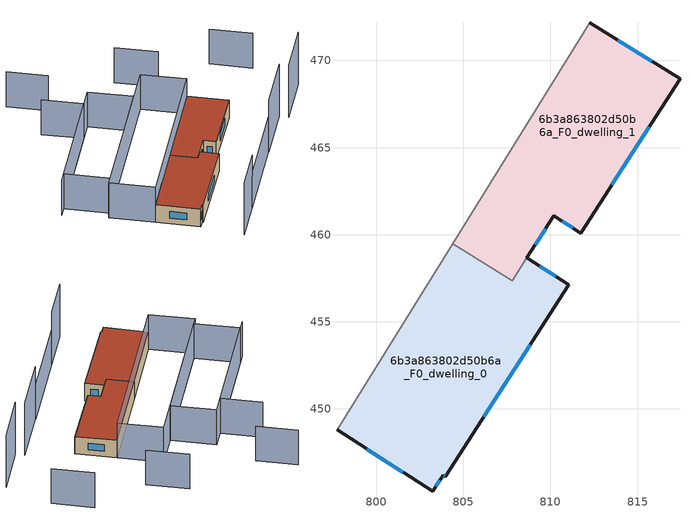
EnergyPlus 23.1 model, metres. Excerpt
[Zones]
6b3a863802d50b6a_F0_dwelling_0
 floor ground (EU_floor_Construction): 811.04,457.13 803.97,446.1 803.83,446.19 803.24,445.27 797.75,448.8 804.38,459.5 807.82,457.37 808.65,458.66 z0
 wall outside (EU_wall_Construction): 797.75,448.8 803.24,445.27 803.83,446.19 803.97,446.1 811.04,457.13 808.65,458.67 z0:3
 wall adiabatic (EU_wall_Construction): 804.38,459.5 797.75,448.8 z0:3
 wall to 6b3a863802d50b6a_F0_dwelling_1 (EU_wall_Construction): 808.65,458.67 807.82,457.37 804.38,459.49 z0:3
 window (EU_Window_Construction): 810.3,457.61 809.4,458.19 / 806.17,449.54 808.84,453.7 / 803.88,446.17 803.93,446.13 / 803.43,445.56 803.65,445.91 / 799.46,447.7 801.53,446.37 z0.93:2.07
 roof outside (EU_roof_Construction): 803.97,446.1 811.04,457.13 808.65,458.66 807.82,457.37 804.38,459.5 797.75,448.8 803.24,445.27 803.83,446.19 z3
6b3a863802d50b6a_F0_dwelling_1
 floor ground (EU_floor_Construction): 817.43,468.97 811.75,460.09 810.2,461.08 807.82,457.37 804.38,459.5 812.24,472.17 z0
 wall outside (EU_wall_Construction): 808.65,458.66 810.2,461.08 811.75,460.09 817.43,468.97 812.24,472.17 z0:3
 wall adiabatic (EU_wall_Construction): 812.24,472.17 804.38,459.5 z0:3
 window (EU_Window_Construction): 815.82,469.96 813.86,471.17 / 813.52,462.86 815.66,466.2 / 810.68,460.78 811.27,460.4 / 809.13,459.42 809.72,460.33 z0.93:2.07
 roof outside (EU_roof_Construction): 811.75,460.09 817.43,468.97 812.24,472.17 804.38,459.5 807.82,457.37 810.2,461.08 z3
shading: 825.27,465.8 829.68,472.91 / 808.17,440.97 811.84,446.89 / 819.32,458.74 824.13,466.5 z0:9; 811.86,446.88 819.26,458.8 / 791.21,475.26 796.39,472.05 / 796.39,472.05 786.14,455.52 / 789.23,483.63 794.41,480.42 / 825.28,479.13 819.98,482.47 / 811.11,479.98 805.72,483.32 / 812.24,472.17 797.75,448.8 / 797.75,448.8 792.05,452.33 / 792.05,452.33 806.54,475.7 / 806.54,475.7 812.24,472.17 / 803.63,471.01 792.68,453.34 / 792.68,453.34 786.98,456.88 / 786.98,456.88 797.93,474.54 / 797.93,474.54 803.63,471.01 z0:6
[Building]
EU S2 Campaign: North Axis=0; Terrain=City; Solar Distribution=FullExterior
[Site:Location]
Montreal-Trudeau.Intl.AP: Latitude=45.4667; Longitude=-73.75; Time Zone=-5; Elevation=36
[SizingPeriod:WeatherFileDays]
AnnualSizingPeriod: Begin Month=1; Begin Day of Month=1; End Month=12; End Day of Month=31; Day of Week for Start Day=Monday; Use Weather File Daylight Saving Period=No; Use Weather File Rain and Snow Indicators=No
[MATERIAL]
EU_InternalMass_Material: Roughness=MediumRough; Thickness=0.1; Conductivity=1; Density=1800; Specific Heat=900; Thermal Absorptance=0.9; Solar Absorptance=0.7; Visible Absorptance=0.7
[MATERIAL:NOMASS] Roughness=MediumRough; Thermal Absorptance=0.9; Solar Absorptance=0.7; Visible Absorptance=0.7
Name | Thermal Resistance
EU_wall_NoMass; EU_floor_NoMass | 1.36485
EU_roof_NoMass | 2.55992
[WINDOWMATERIAL:SIMPLEGLAZINGSYSTEM]
EU_Window_SimpleGlazing: UFactor=3.92339; Solar Heat Gain Coefficient=0.8; Visible Transmittance=0.8
[CONSTRUCTION]
EU_wall_Construction: EU_wall_NoMass
EU_roof_Construction: EU_roof_NoMass
EU_floor_Construction: EU_floor_NoMass
EU_Window_Construction: EU_Window_SimpleGlazing
EU_InternalMass_Construction: EU_InternalMass_Material
[ZONE] Type=1; Multiplier=1; Ceiling Height=autocalculate; Floor Area=autocalculate; Part of Total Floor Area=Yes
Name | Volume
6b3a863802d50b6a_F0_dwelling_0 | 269.798
6b3a863802d50b6a_F0_dwelling_1 | 243.858
[INTERNALMASS] Construction=EU_InternalMass_Construction
Name | Zone or ZoneList | Surface Area
6b3a863802d50b6a_F0_dwelling_0_EU_InternalMass | 6b3a863802d50b6a_F0_dwelling_0 | 89.9313
6b3a863802d50b6a_F0_dwelling_1_EU_InternalMass | 6b3a863802d50b6a_F0_dwelling_1 | 81.2853
[OTHEREQUIPMENT] Fuel Type=Electricity; Design Level Calculation Method=Watts/Area; Power per Zone Floor Area=1; Fraction Latent=0; Fraction Radiant=0; Fraction Lost=0; Carbon Dioxide Generation Rate=0; EndUse Subcategory=EU_Step8_InternalGains
Name | Zone or ZoneList or Space or SpaceList | Schedule
EU_Step8_InternalGain_6b3a863802d50b6a_F0_dwelling_0_f000 | 6b3a863802d50b6a_F0_dwelling_0 | EU_Step8_GainSchedule_6b3a863802d50b6a_F0_dwelling_0_f000
EU_Step8_InternalGain_6b3a863802d50b6a_F0_dwelling_1_f000 | 6b3a863802d50b6a_F0_dwelling_1 | EU_Step8_GainSchedule_6b3a863802d50b6a_F0_dwelling_1_f000
[ZONEVENTILATION:DESIGNFLOWRATE] Schedule=EU_AlwaysOn; Design Flow Rate Calculation Method=AirChanges/Hour; Air Changes per Hour=0.860309; Ventilation Type=Natural; Fan Pressure Rise=0; Fan Total Efficiency=1; Constant Term Coefficient=1; Temperature Term Coefficient=0; Velocity Term Coefficient=0; Velocity Squared Term Coefficient=0; Minimum Indoor Temperature=-100; Maximum Indoor Temperature=100; Delta Temperature=-100; Minimum Outdoor Temperature=-100; Maximum Outdoor Temperature=100; Maximum Wind Speed=40
Name | Zone or ZoneList or Space or SpaceList
EU_ConstantAir_6b3a863802d50b6a_F0_dwelling_0 | 6b3a863802d50b6a_F0_dwelling_0
EU_ConstantAir_6b3a863802d50b6a_F0_dwelling_1 | 6b3a863802d50b6a_F0_dwelling_1
[HVACTEMPLATE:THERMOSTAT] Constant Heating Setpoint=20; Constant Cooling Setpoint=50
EU_HeatOnly_6b3a863802d50b6a_F0_dwelling_0; EU_HeatOnly_6b3a863802d50b6a_F0_dwelling_1
[HVACTEMPLATE:ZONE:IDEALLOADSAIRSYSTEM] System Availability Schedule=EU_AlwaysOn; Maximum Heating Supply Air Temperature=50; Minimum Cooling Supply Air Temperature=13; Maximum Heating Supply Air Humidity Ratio=0.0156; Minimum Cooling Supply Air Humidity Ratio=0.0077; Heating Limit=NoLimit; Cooling Limit=NoLimit; Heating Availability Schedule=EU_AlwaysOn; Cooling Availability Schedule=EU_CoolingOff; Dehumidification Control Type=ConstantSensibleHeatRatio; Cooling Sensible Heat Ratio=0.7; Dehumidification Setpoint=60; Humidification Control Type=None; Humidification Setpoint=30; Outdoor Air Method=None; Outdoor Air Flow Rate per Person=0.00944; Outdoor Air Flow Rate per Zone Floor Area=0; Outdoor Air Flow Rate per Zone=0; Demand Controlled Ventilation Type=None; Outdoor Air Economizer Type=NoEconomizer; Heat Recovery Type=None; Sensible Heat Recovery Effectiveness=0.7; Latent Heat Recovery Effectiveness=0.65
Name | Template Thermostat
6b3a863802d50b6a_F0_dwelling_0 | EU_HeatOnly_6b3a863802d50b6a_F0_dwelling_0
6b3a863802d50b6a_F0_dwelling_1 | EU_HeatOnly_6b3a863802d50b6a_F0_dwelling_1
[SIZING:ZONE] Zone Cooling Design Supply Air Temperature Input Method=SupplyAirTemperature; Zone Cooling Design Supply Air Temperature=13; Zone Heating Design Supply Air Temperature Input Method=SupplyAirTemperature; Zone Heating Design Supply Air Temperature=50; Zone Cooling Design Supply Air Humidity Ratio=0.008; Zone Heating Design Supply Air Humidity Ratio=0.008; Cooling Design Air Flow Method=DesignDay; Cooling Design Air Flow Rate=0; Cooling Minimum Air Flow per Zone Floor Area=0.000762; Cooling Minimum Air Flow=0; Cooling Minimum Air Flow Fraction=0.2; Heating Design Air Flow Method=DesignDay; Heating Design Air Flow Rate=0; Heating Maximum Air Flow per Zone Floor Area=0.002032; Heating Maximum Air Flow=0.141576; Heating Maximum Air Flow Fraction=0.3; Account for Dedicated Outdoor Air System=No; Dedicated Outdoor Air System Control Strategy=NeutralSupplyAir; Dedicated Outdoor Air Low Setpoint Temperature for Design=autosize; Dedicated Outdoor Air High Setpoint Temperature for Design=autosize; Zone Load Sizing Method=Sensible Load Only No Latent Load; Zone Latent Cooling Design Supply Air Humidity Ratio Input Method=HumidityRatioDifference; Zone Cooling Design Supply Air Humidity Ratio Difference=0.005; Zone Latent Heating Design Supply Air Humidity Ratio Input Method=HumidityRatioDifference; Zone Humidification Design Supply Air Humidity Ratio Difference=0.005
6b3a863802d50b6a_F0_dwelling_0; 6b3a863802d50b6a_F0_dwelling_1
[SCHEDULE:CONSTANT]
Name | Hourly Value
EU_AlwaysOn | 1
EU_CoolingOff | 0
[SCHEDULE:FILE] Column Number=1; Rows to Skip at Top=0; Number of Hours of Data=8760; Column Separator=Comma; Interpolate to Timestep=No; Minutes per Item=60; Adjust Schedule for Daylight Savings=Yes
Name | File
EU_Step8_GainSchedule_6b3a863802d50b6a_F0_dwelling_0_f000 | ../../schedules/6b3a863802d50b6a/6b3a863802d50b6a_F0_dwelling_0_f000_gain.csv
EU_Step8_GainSchedule_6b3a863802d50b6a_F0_dwelling_1_f000 | ../../schedules/6b3a863802d50b6a/6b3a863802d50b6a_F0_dwelling_1_f000_gain.csv
